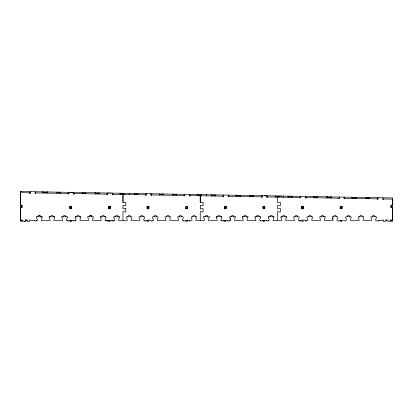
<?xml version="1.0" encoding="UTF-8"?>
<svg xmlns="http://www.w3.org/2000/svg" width="413" height="413" viewBox="0 0 413 413"><rect width="100%" height="100%" fill="white"/><g stroke="black" fill="none" stroke-linecap="round" stroke-linejoin="round"><path stroke-width="0.62" d="M21.832 220.341L20.676 220.341L20.671 207.496L22.214 207.496L22.209 206.722L21.822 206.722L22.209 205.24L20.665 205.24L20.676 191.487L21.832 191.472M26.21 220.335L26.21 219.953L25.121 219.948M391.173 206.722L390.786 206.722L390.786 207.496L392.335 207.496L392.34 220.341L390.151 219.953L390.151 221.497L388.086 221.497L388.086 219.953L386.418 220.341L386.418 219.953L385.644 219.953L385.644 221.497L383.388 221.497L383.388 219.953L382.619 219.953L382.619 220.335L378.024 220.599A0.774 0.774 0 0 1 376.568 220.599C373.6 220.862 377.735 217.579 376.109 216.732L370.812 216.846L371.803 220.341L362.841 220.341L363.946 217.119L363.559 216.732L358.262 216.846L359.253 220.341L350.291 220.341L351.282 216.846L345.986 216.732C344.354 217.579 348.495 220.862 345.526 220.599A0.774 0.774 0 0 1 344.065 220.599L339.393 220.599A0.774 0.774 0 0 1 337.932 220.599C334.964 220.862 339.104 217.579 337.473 216.732L332.238 216.794L333.167 220.341L324.205 220.341L325.31 217.119L324.923 216.732L319.626 216.846L320.617 220.341L311.655 220.341L312.646 216.846L307.349 216.732C305.47 217.857 310.189 220.335 306.782 220.8M122.96 202.308L122.986 194.43L122.971 202.396L123.373 202.69L125.784 202.091L125.877 205.462L125.464 205.85L123.053 205.246L122.971 208.704L123.373 209.004L125.784 208.4L125.877 211.771L125.464 212.158L123.373 211.42L122.971 211.714L122.96 220.341M200.233 202.308L200.248 195.777L200.243 202.396L200.641 202.69L203.051 202.091L203.144 205.462L202.737 205.85L200.326 205.246L200.243 208.704L200.641 209.004L203.051 208.4L203.144 211.771L202.737 212.158L200.641 211.42L200.243 211.714L200.233 220.341M277.521 197.13L277.51 202.396L277.913 202.69L280.324 202.091L280.412 205.462L280.004 205.85L277.593 205.246L277.51 208.704L277.913 209.004L280.324 208.4L280.412 211.771L280.004 212.158L277.913 211.42L277.51 211.714L277.5 220.341M206.531 195.163L206.536 194.874M29.421 192.799L29.483 193.186L30.252 193.196L30.278 191.653M35.11 191.735L35.084 193.284L35.854 193.294M35.792 192.907L35.786 193.294L35.012 193.279M42.369 192.298L42.379 191.864M42.756 192.303L42.761 192.014M43.442 193.041L43.479 191.885M43.923 191.89L43.912 192.468L46.617 192.52L46.628 191.937M47.046 193.103L47.067 191.947M47.067 192.814L47.082 191.947M47.779 192.246L47.784 191.957M56.896 193.279L56.932 192.117M57.371 192.128L57.361 192.706L60.066 192.752L60.076 192.174M60.494 193.341L60.515 192.179M68.052 193.47L68.114 193.857L68.888 193.873L68.914 192.329M73.653 193.568L73.648 193.955L74.423 193.971L74.428 193.583M73.669 192.799L73.674 192.412M73.741 192.412L73.715 193.955L74.49 193.971L74.495 193.583M82.094 193.718L82.115 192.556M82.554 192.566L82.548 193.145L85.248 193.191L85.259 192.613M85.682 193.78L85.718 192.618M94.453 193.062L94.458 192.773M95.527 193.95L95.563 192.794M96.007 192.799L95.997 193.382L98.702 193.429L98.712 192.845M99.13 194.012L99.151 192.856M106.688 194.146L106.683 194.533L107.457 194.544L107.468 193.774M106.755 194.146L106.75 194.533L107.525 194.549L107.55 193L108.753 193.021M113.11 194.26L113.105 194.642L112.331 194.631M119.641 193.501L119.646 193.212M120.715 194.389L120.751 193.232M121.19 193.238L121.179 193.821L123.885 193.867L123.895 193.289M124.313 194.456L124.334 193.294M129.248 194.538L129.269 193.382M134.179 194.626L134.199 193.465M134.638 193.475L134.628 194.053L137.333 194.1L137.343 193.521M137.766 194.688L137.787 193.532M145.324 194.822L145.319 195.204L146.119 195.22L146.145 193.676L146.166 194.833L112.357 194.244L112.377 193.088L112.284 194.631L113.059 194.642M150.951 193.759L150.921 195.303L151.7 195.318L151.7 194.931M151.013 193.759L150.993 194.921L184.797 195.509L184.817 194.353M159.366 195.065L159.382 193.909M159.826 193.914L159.816 194.492L162.521 194.538L162.531 193.96M162.949 195.127L162.97 193.971M163.682 194.415L163.687 194.125M172.815 195.303L172.835 194.141M173.274 194.151L173.264 194.73L175.969 194.776L175.979 194.198M176.397 195.364L176.418 194.203M183.961 195.494L183.95 195.881L184.73 195.896L184.75 194.347M189.562 195.979L189.588 194.435M189.644 194.435L189.629 195.592L223.433 196.185L223.454 195.024M190.331 195.607L190.331 195.994L189.552 195.979M196.908 194.853L196.913 194.559M197.997 195.741L198.018 194.58M198.462 194.59L198.452 195.168L201.152 195.215L201.162 194.637M201.585 195.803L201.606 194.642M206.515 195.891L206.536 194.73M211.43 195.974L211.441 195.395M211.446 195.974L211.466 194.817M211.91 194.822L211.9 195.401L214.605 195.452L214.615 194.869M215.049 196.036L215.054 194.879M215.767 195.179L215.772 194.89M222.617 196.17L222.783 196.557M223.412 195.024L223.361 196.567L222.612 196.557M228.219 195.106L228.193 196.655L228.962 196.665L228.972 196.278M228.281 195.112L228.26 196.268L262.069 196.856L262.09 195.7M235.544 195.525L235.549 195.235M235.926 195.679L235.931 195.39M236.618 196.412L236.654 195.256M237.093 195.261L237.083 195.845L239.788 195.891L239.798 195.313M240.216 196.474L240.237 195.318M250.071 196.361L250.087 195.488M250.082 196.65L250.102 195.488M250.541 195.499L250.536 196.077L253.236 196.123L253.246 195.545M253.67 196.712L253.69 195.55M262.023 195.7L261.997 197.244L261.228 197.228L261.233 196.846M266.855 195.783L266.829 197.326L267.598 197.342L267.603 196.955M266.917 195.783L266.896 196.944L300.7 197.533L300.721 196.376M275.285 195.932L275.27 197.089M275.729 195.938L275.719 196.516L278.424 196.562L278.434 195.984M278.852 197.151L278.873 195.994M279.58 196.583L279.591 196.149M280.886 196.32L280.892 196.025M281.382 196.469L281.392 196.036M283.303 196.361L283.308 196.072M283.783 197.238L283.803 196.077M287.629 196.433L287.634 196.144M288.718 196.454L288.702 197.321L288.739 196.165M289.177 196.17L289.167 196.753L291.872 196.8L291.883 196.221M292.301 197.388L292.321 196.227L292.327 197.099M299.869 197.517L299.859 197.904L300.633 197.92L300.659 196.371M305.486 196.459L305.46 198.003L306.234 198.018L306.24 197.631M305.553 196.459L305.532 197.615L339.336 198.209L339.357 197.047M313.885 197.765L313.921 196.603M314.365 196.614L314.355 197.192L317.055 197.238L317.065 196.66M317.489 197.827L317.525 196.665M326.26 197.254L326.27 196.82M326.647 197.259L326.652 196.97M327.349 197.997L327.37 196.841M327.814 196.846L327.803 197.424L330.508 197.476L330.519 196.893M330.937 198.059L330.958 196.903L330.958 197.77M331.67 197.202L331.675 196.913M338.5 198.194L338.495 198.581L339.269 198.591L339.295 197.047M344.122 197.13L344.096 198.679L344.87 198.689L344.876 198.302M344.184 197.135L344.163 198.292L377.972 198.88L377.993 197.724L377.9 199.267L377.131 199.252L377.136 198.865M351.448 197.548L351.453 197.259M352.537 197.569L352.521 198.436L352.557 197.28M352.996 197.285L352.986 197.868L355.691 197.915L355.701 197.331M356.125 198.498L356.161 197.342M356.858 197.641L356.863 197.352M365.97 198.674L366.006 197.512M366.45 197.522L366.439 198.101L369.139 198.147L369.15 197.569M369.573 198.736L369.594 197.574M382.82 197.806L382.732 199.35L383.501 199.365L383.512 198.978M391.173 206.015L390.786 206.015L390.786 205.24L392.335 205.24L392.35 197.972L20.676 191.487L20.676 221.497L21.832 221.497L21.832 219.953M144.87 220.8C141.463 220.335 146.181 217.857 144.297 216.732L139.005 216.846L139.997 220.341L131.029 220.341L132.021 216.846L126.724 216.732L126.342 217.119L127.447 220.341L118.479 220.341L119.471 216.846L114.179 216.732C112.548 217.579 116.683 220.862 113.714 220.599A0.774 0.774 0 0 1 112.259 220.599M183.501 220.8C180.094 220.335 184.817 217.857 182.933 216.732L177.636 216.846L178.628 220.341L169.666 220.341L170.657 216.846L165.293 216.737L164.973 217.119L166.078 220.341L157.116 220.341L158.107 216.846L152.81 216.732C150.926 217.863 155.66 220.439 152.242 220.8M220.867 220.227L221.957 217.119L221.636 216.737L216.273 216.846L217.264 220.31L208.302 220.341L209.293 216.846L203.996 216.732L203.609 217.119L204.714 220.341L195.752 220.341L196.743 216.846L191.446 216.732C189.81 217.574 194.007 220.909 190.987 220.599A0.774 0.774 0 0 1 189.526 220.599M255.9 220.31L246.933 220.341L247.924 216.846L242.632 216.732L242.245 217.119L243.35 220.341L234.388 220.341L235.379 216.846L230.082 216.732C228.446 217.574 232.622 220.893 229.618 220.599A0.774 0.774 0 0 1 228.162 220.599L223.485 220.599A0.774 0.774 0 0 1 222.029 220.599L220.857 220.284M273.034 220.227L273.948 216.794L268.713 216.732C267.087 217.574 271.186 220.795 268.254 220.599A0.774 0.774 0 0 1 266.798 220.599L262.121 220.599A0.774 0.774 0 0 1 260.665 220.599C257.697 220.862 261.832 217.579 260.205 216.732L254.971 216.794L255.884 220.227M273.019 220.341L281.981 220.341L280.881 217.119L281.294 216.732L286.56 216.846L285.569 220.31L294.531 220.341L293.54 216.846L298.836 216.732C300.576 217.842 296.214 220.382 299.41 220.8M25.704 219.948L25.704 220.335L26.597 220.335L26.597 219.948L27.372 219.953L27.372 221.497L29.622 221.497L29.622 219.948L30.397 219.948L30.397 220.335L34.991 220.594A0.774 0.774 0 0 0 36.447 220.594C39.416 220.857 35.275 217.579 36.907 216.732L42.203 216.84L41.212 220.31L50.174 220.341L49.07 217.119L49.384 216.737L54.753 216.846L53.762 220.31L62.724 220.341L61.733 216.846L67.03 216.732C68.656 217.589 64.562 220.795 67.489 220.599A0.774 0.774 0 0 0 68.945 220.599L73.622 220.599A0.774 0.774 0 0 0 75.078 220.599C78.011 220.826 73.917 217.584 75.543 216.732L80.84 216.846L79.848 220.31L88.81 220.341L87.706 217.119L88.021 216.737L93.39 216.846L92.398 220.31L101.361 220.341L100.369 216.846L105.666 216.732C107.545 217.857 102.837 220.315 106.234 220.8M75.156 217.119L75.543 216.732M113.792 217.119L114.179 216.732M254.795 217.119L255.182 216.732M203.609 217.119L203.996 216.732M216.159 217.119L216.546 216.732M229.695 217.119L230.082 216.732M242.245 217.119L242.632 216.732M268.331 217.119L268.713 216.732M280.881 217.119L281.263 216.732M36.545 216.975L36.907 216.732M49.095 216.975L49.457 216.732M61.645 216.975L62.007 216.732M87.732 216.975L88.093 216.732M100.282 216.975L100.643 216.732M36.447 220.594L36.809 220.335M106.126 220.599A0.774 0.774 0 0 0 107.581 220.599L111.892 220.341L112.367 220.8M113.714 220.599L114.081 220.341M68.945 220.599L69.312 220.341M75.078 220.599L75.445 220.341M107.581 220.599L107.948 220.341M146.109 220.8C146.594 219.706 150.513 219.706 151.003 220.8M300.649 220.8C301.134 219.706 305.052 219.706 305.543 220.8M223.541 220.496L223.851 220.341M229.674 220.496L229.984 220.341M262.178 220.496L262.487 220.341M268.311 220.496L268.62 220.341M38.92 215.478L39.54 215.385A1.347 1.347 0 0 1 40.763 216.732L42.291 216.975M69.74 206.722L70.127 206.722M71.284 206.722L71.671 206.722M108.376 206.722L108.764 206.722M109.92 206.722L110.307 206.722M147.007 206.722L147.395 206.722M148.556 206.722L148.943 206.722M187.192 206.722L187.574 206.722M224.28 206.722L224.667 206.722M225.823 206.722L226.21 206.722M262.916 206.722L263.298 206.722M264.459 206.722L264.847 206.722M301.547 206.722L301.934 206.722M303.096 206.722L303.483 206.722M340.183 206.722L340.57 206.722M341.727 206.722L342.114 206.722M69.74 207.3L70.127 207.3M71.284 207.3L71.671 207.3M108.376 207.3L108.764 207.3M109.92 207.3L110.307 207.3M147.007 207.3L147.395 207.3M148.556 207.3L148.943 207.3M186.031 207.3L185.644 207.3L185.644 206.531L187.574 206.531L187.574 207.496L187.192 207.496M187.192 207.3L187.574 207.3M224.28 207.3L224.667 207.3M225.823 207.3L226.21 207.3M262.916 207.3L263.298 207.3M264.459 207.3L264.847 207.3M301.547 207.3L301.934 207.3M303.096 207.3L303.483 207.3M340.183 207.3L340.57 207.3M341.727 207.3L342.114 207.3M70.127 208.013L69.74 208.013L69.74 208.782L71.671 208.782L71.671 208.013L71.284 208.013M108.764 208.013L108.376 208.013L108.376 208.782L110.307 208.782L110.307 208.013L109.92 208.013M147.395 208.013L147.007 208.013L147.007 208.782L148.943 208.782L148.943 208.013L148.556 208.013M186.031 208.013L185.644 208.013L185.644 208.782L187.574 208.782L187.574 208.013L187.192 208.013M224.667 208.013L224.28 208.013L224.28 208.782L226.21 208.782L226.21 208.013L225.823 208.013M263.298 208.013L262.916 208.013L262.916 208.782L264.847 208.782L264.847 208.013L264.459 208.013M301.934 208.013L301.547 208.013L301.547 208.782L303.483 208.782L303.483 208.013L303.096 208.013M340.57 208.013L340.183 208.013L340.183 208.782L342.114 208.782L342.114 208.013L341.727 208.013M263.298 208.266L264.459 208.266M340.57 208.266L341.727 208.266M20.676 220.341L22.865 219.953L22.865 221.497L25.441 221.497L25.441 219.953M378.391 220.341L379.206 220.335M324.995 216.737L323.766 216.732A1.353 1.353 0 0 0 322.414 215.379A1.353 1.353 0 0 0 321.061 216.732M70.122 192.35L72.538 192.391M264.439 195.741L265.647 195.762M109.966 193.041L111.154 193.067M30.257 192.809L20.655 192.644L20.665 205.24M35.09 192.897L68.894 193.485M73.726 193.568L107.53 194.162M382.799 198.968L392.329 199.133M29.411 193.181L30.185 193.196M68.047 193.857L68.821 193.873M125.464 208.266L125.784 208.4M119.197 216.732L119.558 216.975M286.271 216.732L286.674 217.119M105.666 216.732L106.022 216.975M80.566 216.732L80.922 216.975M67.03 216.732L67.386 216.975M54.48 216.732L54.836 216.975M273.736 216.732L274.124 217.119M235.105 216.732L235.462 216.975M227.8 220.341L228.11 220.496M221.667 220.341L221.977 220.496M111.892 220.341L112.202 220.496M105.759 220.341L106.069 220.496M73.261 220.341L73.571 220.496M67.128 220.341L67.438 220.496M34.625 220.335L34.935 220.49M266.431 220.341L266.798 220.599M260.298 220.341L260.665 220.599M39.916 215.478L39.297 215.385A1.347 1.347 0 0 0 38.068 216.732M260.345 216.758L260.588 217.119M247.795 216.758L248.037 217.119M221.709 216.758L221.957 217.119M209.159 216.758L209.396 217.047M91.732 215.994L91.655 215.88A1.347 1.347 0 0 0 90.726 215.385L90.483 215.385A1.347 1.347 0 0 0 89.982 215.529M189.639 220.8L189.164 220.341L184.854 220.599A0.774 0.774 0 0 1 183.393 220.599M332.336 217.899L332.878 219.453M230.237 218.673L230.511 219.453M392.335 198.039L392.335 221.528L391.173 221.528L391.173 219.979M391.173 205.24L391.173 207.496M390.925 219.953L390.925 220.341M386.418 219.953L386.418 220.341M341.727 206.531L341.727 208.782M341.727 220.496L341.727 221.528L340.57 221.528L340.57 220.496M340.57 206.531L340.57 208.782M303.096 206.531L303.096 208.782M303.096 220.496L303.096 221.528L301.934 221.528L301.934 220.496M301.934 206.531L301.934 208.782M264.459 206.531L264.459 208.782M264.459 220.496L264.459 221.528L263.298 221.528L263.298 220.496M263.298 206.531L263.298 208.782M225.823 206.531L225.823 208.782M225.823 220.496L225.823 221.528L224.667 221.528L224.667 220.496M224.667 206.531L224.667 208.782M187.192 206.531L187.192 208.782M187.192 220.496L187.192 221.528L186.031 221.528L186.031 220.496M186.031 206.531L186.031 208.782M148.556 206.531L148.556 208.782M148.556 220.496L148.556 221.528L147.395 221.528L147.395 220.496M147.395 206.531L147.395 208.782M109.92 206.531L109.92 208.782M109.92 220.496L109.92 221.528L108.764 221.528L108.764 220.496M108.764 206.531L108.764 208.782M71.284 206.531L71.284 208.782M71.284 220.496L71.284 221.528L70.127 221.528L70.127 220.496M70.127 206.531L70.127 208.782M24.93 221.11L24.93 221.497M21.832 205.24L21.832 207.496M282.425 216.732A1.353 1.353 0 0 1 283.777 215.379A1.353 1.353 0 0 1 285.13 216.732M294.975 216.732A1.353 1.353 0 0 1 296.327 215.379A1.353 1.353 0 0 1 297.68 216.732M300.757 220.599A0.774 0.774 0 0 1 299.301 220.599M306.89 220.599A0.774 0.774 0 0 1 305.434 220.599M308.511 216.732A1.353 1.353 0 0 1 309.864 215.379A1.353 1.353 0 0 1 311.216 216.732M333.611 216.732A1.353 1.353 0 0 1 334.964 215.379A1.353 1.353 0 0 1 336.311 216.732M347.142 216.732A1.353 1.353 0 0 1 348.495 215.379A1.353 1.353 0 0 1 349.847 216.732M359.692 216.732A1.353 1.353 0 0 1 361.045 215.379A1.353 1.353 0 0 1 362.397 216.732M372.242 216.732A1.353 1.353 0 0 1 373.595 215.379A1.353 1.353 0 0 1 374.947 216.732M269.875 216.732A1.353 1.353 0 0 1 271.227 215.379A1.353 1.353 0 0 1 272.58 216.732M205.153 216.732A1.353 1.353 0 0 1 206.505 215.379A1.353 1.353 0 0 1 207.858 216.732M217.703 216.732A1.353 1.353 0 0 1 219.055 215.379A1.353 1.353 0 0 1 220.408 216.732M231.239 216.732A1.353 1.353 0 0 1 232.591 215.379A1.353 1.353 0 0 1 233.944 216.732M243.789 216.732A1.353 1.353 0 0 1 245.141 215.379A1.353 1.353 0 0 1 246.494 216.732M256.339 216.732A1.353 1.353 0 0 1 257.691 215.379A1.353 1.353 0 0 1 259.044 216.732M192.608 216.732A1.353 1.353 0 0 1 193.955 215.379A1.353 1.353 0 0 1 195.308 216.732M127.885 216.732A1.353 1.353 0 0 1 129.238 215.379A1.353 1.353 0 0 1 130.591 216.732M140.435 216.732A1.353 1.353 0 0 1 141.788 215.379A1.353 1.353 0 0 1 143.141 216.732M146.217 220.599A0.774 0.774 0 0 1 144.762 220.599M152.351 220.599A0.774 0.774 0 0 1 150.895 220.599M153.972 216.732A1.353 1.353 0 0 1 155.324 215.379A1.353 1.353 0 0 1 156.677 216.732M166.522 216.732A1.353 1.353 0 0 1 167.874 215.379A1.353 1.353 0 0 1 169.227 216.732M179.072 216.732A1.353 1.353 0 0 1 180.424 215.379A1.353 1.353 0 0 1 181.777 216.732M50.618 216.732A1.353 1.353 0 0 1 51.966 215.379A1.353 1.353 0 0 1 53.318 216.732M63.168 216.732A1.353 1.353 0 0 1 64.516 215.379A1.353 1.353 0 0 1 65.868 216.732M76.704 216.732A1.353 1.353 0 0 1 78.052 215.379A1.353 1.353 0 0 1 79.404 216.732M89.254 216.732A1.353 1.353 0 0 1 90.602 215.379A1.353 1.353 0 0 1 91.954 216.732M101.804 216.732A1.353 1.353 0 0 1 103.152 215.379A1.353 1.353 0 0 1 104.504 216.732M115.335 216.732A1.353 1.353 0 0 1 116.688 215.379A1.353 1.353 0 0 1 118.035 216.732M71.671 206.531L69.74 206.531L69.74 207.496L71.671 207.496L71.671 206.531M110.307 206.531L108.376 206.531L108.376 207.496L110.307 207.496L110.307 206.531M148.943 206.531L147.007 206.531L147.007 207.496L148.943 207.496L148.943 206.531M226.21 206.531L224.28 206.531L224.28 207.496L226.21 207.496L226.21 206.531M264.847 206.531L262.916 206.531L262.916 207.496L264.847 207.496L264.847 206.531M303.483 206.531L301.547 206.531L301.547 207.496L303.483 207.496L303.483 206.531M342.114 206.531L340.183 206.531L340.183 207.496L342.114 207.496L342.114 206.531"/></g></svg>
